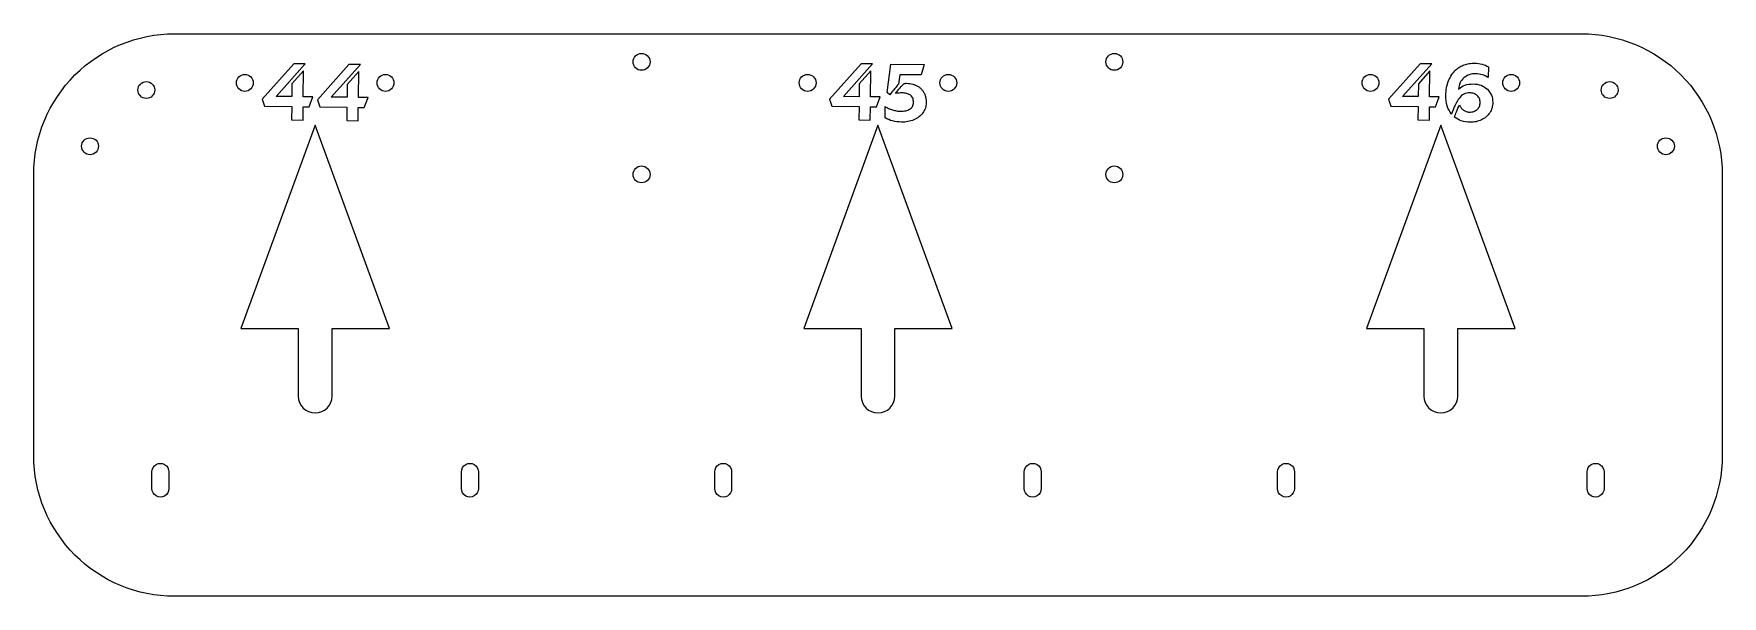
# Model space of a CAD drawing. Header units: millimetres. Extents: x -12 to 288, y -10 to 90.
import ezdxf

# ---------------------------------------------------------------- set-up
doc = ezdxf.new("R2010")
doc.units = ezdxf.units.MM
doc.layers.get('0').update_dxf_attribs({"linetype": 'CONTINUOUS'})

msp = doc.modelspace()

# ---------------------------------------------------------------- linework, layer by layer
for p, q in [((139.35, 79.47), (139.97, 84.5)), ((139.97, 84.5), (145.88, 84.42)), ((145.88, 84.42), (145.39, 82.57)), ((246.17, 84.02), (246.14, 82.11)), ((141.58, 82.61), (141.37, 80.92)), ((145.39, 82.57), (141.58, 82.61)), ((139.79, 79.04), (139.35, 79.47)), ((138.95, 74.95), (138.97, 76.94))]:
    msp.add_line(p, q)
for points in [[(12.7, -10.11, -0.414214), (-12.3, 14.89), (-12.3, 64.89, -0.414214), (12.7, 89.89), (262.7, 89.89, -0.414214), (287.7, 64.89), (287.7, 14.89, -0.414214), (262.7, -10.11)], [(40.7, 25.48), (40.7, 37.48), (50.9, 37.48), (37.7, 73.65), (24.5, 37.48), (34.7, 37.48), (34.7, 25.48, 1)], [(140.7, 37.48), (150.9, 37.48), (137.7, 73.65), (124.5, 37.48), (134.7, 37.48), (134.7, 25.48, 1), (140.7, 25.48)], [(240.7, 25.48), (240.7, 37.48), (250.9, 37.48), (237.7, 73.65), (224.5, 37.48), (234.7, 37.48), (234.7, 25.48, 1)], [(8.7, 12, -1.011617), (11.7, 12), (11.7, 9.02, -1.0082), (8.7, 9.04)], [(63.7, 12, -1.011617), (66.7, 12), (66.7, 9.04, -1.0082), (63.7, 9.02)], [(108.7, 12, -1.011617), (111.7, 12), (111.7, 9.02, -1.0082), (108.7, 9.04)], [(163.7, 12, -1.011617), (166.7, 12), (166.7, 9.04, -1.0082), (163.7, 9.02)], [(208.7, 12, -1.011617), (211.7, 12), (211.7, 9.02, -1.0082), (208.7, 9.04)], [(263.7, 12, -1.011617), (266.7, 12), (266.7, 9.04, -1.0082), (263.7, 9.02)]]:
    msp.add_lwpolyline(points, format="xyb", close=True)
for points in [[(33.53, 76.95), (33.5, 74.58), (35.54, 74.55), (35.57, 76.92), (36.63, 76.91), (37.28, 78.66), (35.59, 78.69), (35.65, 83.32), (33.58, 81), (33.55, 78.71), (30.76, 78.75), (35.95, 84.55), (33.9, 84.57), (28.29, 78.28), (28.7, 77.01)], [(43.33, 76.83), (43.3, 74.45), (45.34, 74.43), (45.37, 76.8), (46.43, 76.79), (47.09, 78.54), (45.4, 78.56), (45.46, 83.2), (43.39, 80.88), (43.36, 78.59), (40.57, 78.62), (45.76, 84.42), (43.7, 84.45), (38.1, 78.16), (38.51, 76.89)], [(134.33, 76.94), (134.3, 74.57), (136.34, 74.54), (136.37, 76.91), (137.43, 76.9), (138.08, 78.65), (136.39, 78.68), (136.45, 83.31), (134.38, 80.99), (134.35, 78.7), (131.56, 78.74), (136.75, 84.54), (134.69, 84.56), (129.09, 78.27), (129.5, 77)], [(233.66, 76.95), (233.63, 74.58), (235.67, 74.55), (235.7, 76.92), (236.75, 76.91), (237.41, 78.66), (235.72, 78.68), (235.78, 83.32), (233.71, 81), (233.68, 78.71), (230.89, 78.75), (236.08, 84.55), (234.02, 84.57), (228.42, 78.28), (228.83, 77.01)]]:
    msp.add_lwpolyline(points, close=True)
for centre in [(95.7, 84.89), (179.7, 84.89), (7.7, 79.89), (25.2, 81.15), (50.2, 81.15), (125.2, 81.15), (150.2, 81.15), (225.2, 81.15), (250.2, 81.15), (267.7, 79.89), (-2.3, 69.89), (277.7, 69.89), (95.7, 64.89), (179.7, 64.89)]:
    msp.add_circle(centre, 1.5)
for points, knots in [([(240.43, 83.52), (240.64, 83.7), (241.08, 84.06), (241.6, 84.26), (241.87, 84.37)], [0, 0, 0, 0, 0.0816865, 0.1676691, 0.1676691, 0.1676691, 0.1676691]), ([(241.87, 84.37), (242.16, 84.46), (242.75, 84.64), (243.37, 84.65), (243.68, 84.66)], [0, 0, 0, 0, 0.0902581, 0.1845668, 0.1845668, 0.1845668, 0.1845668]), ([(243.68, 84.66), (244.15, 84.63), (245.02, 84.59), (245.8, 84.2), (246.17, 84.02)], [0, 0, 0, 0, 0.1372286, 0.2584185, 0.2584185, 0.2584185, 0.2584185]), ([(140.83, 79.28), (141.09, 79.63), (141.58, 80.25), (142.12, 80.81), (142.36, 81.07)], [0, 0, 0, 0, 0.129715, 0.2354375, 0.2354375, 0.2354375, 0.2354375]), ([(142.36, 81.07), (142.43, 81.07), (142.57, 81.08), (142.7, 81.08), (142.77, 81.08)], [0, 0, 0, 0, 0.01954765, 0.04099617, 0.04099617, 0.04099617, 0.04099617]), ([(142.77, 81.08), (142.96, 81.07), (143.34, 81.06), (143.7, 80.97), (143.88, 80.93)], [0, 0, 0, 0, 0.0570829, 0.111447, 0.111447, 0.111447, 0.111447]), ([(238.6, 78.94), (238.62, 79.39), (238.67, 80.27), (238.94, 81.11), (239.08, 81.52)], [0, 0, 0, 0, 0.1337859, 0.2631164, 0.2631164, 0.2631164, 0.2631164]), ([(239.08, 81.52), (239.25, 81.9), (239.59, 82.65), (240.15, 83.24), (240.43, 83.52)], [0, 0, 0, 0, 0.1241159, 0.2436316, 0.2436316, 0.2436316, 0.2436316]), ([(241.79, 82.08), (241.55, 81.8), (241.05, 81.22), (240.92, 80.47), (240.86, 80.07)], [0, 0, 0, 0, 0.1072649, 0.2249248, 0.2249248, 0.2249248, 0.2249248]), ([(243.93, 82.79), (243.52, 82.77), (242.73, 82.73), (242.09, 82.29), (241.79, 82.08)], [0, 0, 0, 0, 0.1215637, 0.2297464, 0.2297464, 0.2297464, 0.2297464]), ([(246.14, 82.11), (245.79, 82.3), (245.1, 82.68), (244.32, 82.75), (243.93, 82.79)], [0, 0, 0, 0, 0.1184652, 0.2334109, 0.2334109, 0.2334109, 0.2334109]), ([(141.37, 80.92), (141.06, 80.58), (140.51, 79.97), (140.01, 79.32), (139.79, 79.04)], [-0.2455508, -0.2455508, -0.2455508, -0.2455508, -0.1072431, 0, 0, 0, 0]), ([(141.96, 79.38), (141.79, 79.37), (141.41, 79.37), (141.04, 79.31), (140.83, 79.28)], [0, 0, 0, 0, 0.0508834, 0.1141953, 0.1141953, 0.1141953, 0.1141953]), ([(143.41, 79.03), (143.2, 79.13), (142.75, 79.34), (142.24, 79.37), (141.96, 79.38)], [0, 0, 0, 0, 0.068814, 0.1503819, 0.1503819, 0.1503819, 0.1503819]), ([(144.01, 77.66), (144, 77.96), (143.98, 78.5), (143.59, 78.86), (143.41, 79.03)], [0, 0, 0, 0, 0.0845012, 0.1548736, 0.1548736, 0.1548736, 0.1548736]), ([(143.88, 80.93), (144.05, 80.88), (144.38, 80.78), (144.69, 80.61), (144.84, 80.52)], [0, 0, 0, 0, 0.0526345, 0.104778, 0.104778, 0.104778, 0.104778]), ([(144.84, 80.52), (144.98, 80.43), (145.26, 80.24), (145.49, 79.98), (145.6, 79.85)], [0, 0, 0, 0, 0.0513983, 0.1020189, 0.1020189, 0.1020189, 0.1020189]), ([(145.6, 79.85), (145.7, 79.71), (145.91, 79.41), (146.03, 79.06), (146.09, 78.89)], [0, 0, 0, 0, 0.0522454, 0.1088308, 0.1088308, 0.1088308, 0.1088308]), ([(146.09, 78.89), (146.14, 78.69), (146.25, 78.28), (146.26, 77.85), (146.26, 77.63)], [0, 0, 0, 0, 0.0611097, 0.126961, 0.126961, 0.126961, 0.126961]), ([(239.58, 75.61), (239.29, 76.08), (238.66, 77.1), (238.62, 78.3), (238.6, 78.94)], [0, 0, 0, 0, 0.1641286, 0.3532854, 0.3532854, 0.3532854, 0.3532854]), ([(240.94, 78.41), (240.76, 78.13), (240.31, 77.42), (240, 76.65), (239.81, 76.19)], [0, 0, 0, 0, 0.1004348, 0.2492717, 0.2492717, 0.2492717, 0.2492717]), ([(240.86, 80.07), (241.22, 80.34), (241.99, 80.92), (242.95, 80.95), (243.47, 80.97)], [0, 0, 0, 0, 0.1308851, 0.2818559, 0.2818559, 0.2818559, 0.2818559]), ([(242.85, 79.4), (242.48, 79.36), (241.72, 79.27), (241.2, 78.7), (240.94, 78.41)], [0, 0, 0, 0, 0.107917, 0.2214649, 0.2214649, 0.2214649, 0.2214649]), ([(244.16, 78.92), (243.97, 79.06), (243.57, 79.33), (243.09, 79.38), (242.85, 79.4)], [0, 0, 0, 0, 0.0704287, 0.1422742, 0.1422742, 0.1422742, 0.1422742]), ([(243.47, 80.97), (243.94, 80.94), (244.87, 80.86), (245.61, 80.31), (245.97, 80.04)], [0, 0, 0, 0, 0.1399748, 0.2717795, 0.2717795, 0.2717795, 0.2717795]), ([(244.7, 77.65), (244.68, 77.9), (244.65, 78.38), (244.32, 78.74), (244.16, 78.92)], [0, 0, 0, 0, 0.0722558, 0.1413448, 0.1413448, 0.1413448, 0.1413448]), ([(245.97, 80.04), (246.25, 79.7), (246.84, 79.02), (246.9, 78.13), (246.94, 77.67)], [0, 0, 0, 0, 0.1285103, 0.2620392, 0.2620392, 0.2620392, 0.2620392]), ([(138.97, 76.94), (139.17, 76.83), (139.58, 76.6), (140.03, 76.45), (140.26, 76.37)], [0, 0, 0, 0, 0.0675667, 0.1415145, 0.1415145, 0.1415145, 0.1415145]), ([(140.26, 76.37), (140.51, 76.3), (140.99, 76.16), (141.49, 76.13), (141.73, 76.12)], [0, 0, 0, 0, 0.0758228, 0.1490818, 0.1490818, 0.1490818, 0.1490818]), ([(141.73, 76.12), (142.04, 76.13), (142.61, 76.14), (143.12, 76.38), (143.37, 76.49)], [0, 0, 0, 0, 0.0907398, 0.1691295, 0.1691295, 0.1691295, 0.1691295]), ([(143.37, 76.49), (143.55, 76.63), (143.94, 76.93), (143.99, 77.41), (144.01, 77.66)], [0, 0, 0, 0, 0.0678997, 0.1394213, 0.1394213, 0.1394213, 0.1394213]), ([(145.67, 75.81), (145.45, 75.55), (145, 75.03), (144.39, 74.73), (144.07, 74.58)], [0, 0, 0, 0, 0.0994082, 0.2035652, 0.2035652, 0.2035652, 0.2035652]), ([(146.26, 77.63), (146.24, 77.3), (146.19, 76.64), (145.84, 76.09), (145.67, 75.81)], [0, 0, 0, 0, 0.0977198, 0.1943599, 0.1943599, 0.1943599, 0.1943599]), ([(239.63, 75.71), (239.62, 75.69), (239.6, 75.66), (239.59, 75.62), (239.58, 75.61)], [0, 0, 0, 0, 0.00639599, 0.01177791, 0.01177791, 0.01177791, 0.01177791]), ([(239.74, 76), (239.72, 75.95), (239.68, 75.85), (239.65, 75.76), (239.63, 75.71)], [0, 0, 0, 0, 0.01659747, 0.03093369, 0.03093369, 0.03093369, 0.03093369]), ([(239.81, 76.19), (239.81, 76.17), (239.78, 76.11), (239.76, 76.05), (239.74, 76)], [0, 0, 0, 0, 0.00626413, 0.02017075, 0.02017075, 0.02017075, 0.02017075]), ([(240.12, 75.08), (240.23, 75.4), (240.48, 76.14), (240.84, 76.84), (241.04, 77.23)], [0, 0, 0, 0, 0.1008234, 0.2344644, 0.2344644, 0.2344644, 0.2344644]), ([(242.9, 74.17), (242.37, 74.21), (241.36, 74.27), (240.51, 74.82), (240.12, 75.08)], [0, 0, 0, 0, 0.1583895, 0.2976297, 0.2976297, 0.2976297, 0.2976297]), ([(241.04, 77.23), (241.12, 77.06), (241.27, 76.7), (241.57, 76.45), (241.71, 76.33)], [0, 0, 0, 0, 0.0575359, 0.1138403, 0.1138403, 0.1138403, 0.1138403]), ([(241.71, 76.33), (241.88, 76.23), (242.21, 76.03), (242.6, 75.98), (242.8, 75.95)], [0, 0, 0, 0, 0.0571546, 0.1164541, 0.1164541, 0.1164541, 0.1164541]), ([(242.8, 75.95), (243.06, 75.97), (243.56, 76), (243.97, 76.29), (244.16, 76.43)], [0, 0, 0, 0, 0.0766748, 0.1465546, 0.1465546, 0.1465546, 0.1465546]), ([(244.16, 76.43), (244.32, 76.6), (244.63, 76.95), (244.68, 77.41), (244.7, 77.65)], [0, 0, 0, 0, 0.0673999, 0.1368531, 0.1368531, 0.1368531, 0.1368531]), ([(246.39, 75.85), (246.2, 75.59), (245.79, 75.07), (245.21, 74.75), (244.92, 74.59)], [0, 0, 0, 0, 0.0967931, 0.1959502, 0.1959502, 0.1959502, 0.1959502]), ([(246.94, 77.67), (246.91, 77.35), (246.87, 76.7), (246.55, 76.13), (246.39, 75.85)], [0, 0, 0, 0, 0.0962135, 0.1917496, 0.1917496, 0.1917496, 0.1917496]), ([(141.87, 74.19), (141.33, 74.22), (140.3, 74.28), (139.39, 74.73), (138.95, 74.95)], [0, 0, 0, 0, 0.159653, 0.3045589, 0.3045589, 0.3045589, 0.3045589]), ([(144.07, 74.58), (143.72, 74.46), (143.01, 74.21), (142.25, 74.19), (141.87, 74.19)], [0, 0, 0, 0, 0.1098774, 0.225148, 0.225148, 0.225148, 0.225148]), ([(244.92, 74.59), (244.6, 74.46), (243.96, 74.2), (243.26, 74.18), (242.9, 74.17)], [0, 0, 0, 0, 0.1022543, 0.207564, 0.207564, 0.207564, 0.207564])]:
    msp.add_open_spline(points, degree=3, knots=knots)

doc.saveas('drawing.dxf')
